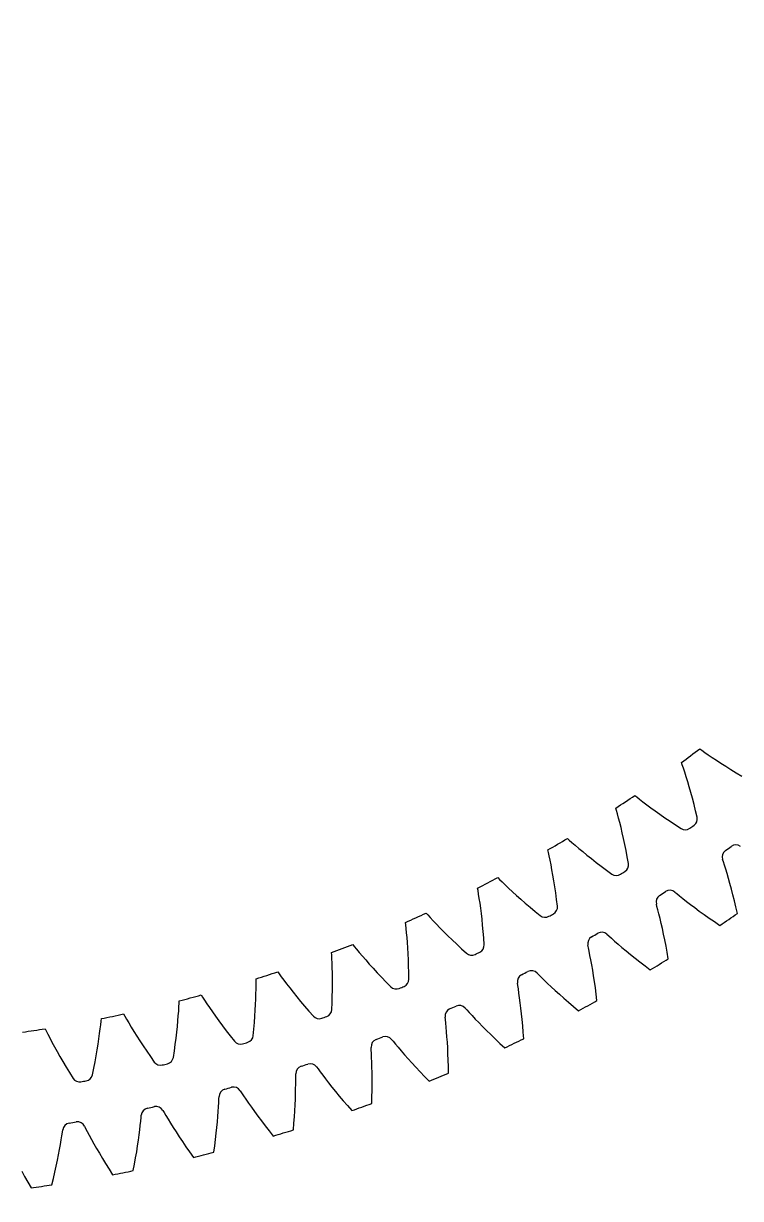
# Model space of a CAD drawing. Header units: millimetres. Extents: x -86 to 86, y -86 to 86.
# Drawn here: x -9.44 to 18.26, y -62.35 to -16.97 of the extents above; entities that cross this region are included whole.
import ezdxf

# ---------------------------------------------------------------- set-up
doc = ezdxf.new("R2010")
doc.units = ezdxf.units.MM

msp = doc.modelspace()

# ---------------------------------------------------------------- linework, layer by layer
at = {"layer": 'outer'}
msp.add_circle((0, 0), 85.663286, dxfattribs=at)
at = {"layer": 'thin_ring_external'}
for p, q in [((17.59789, -49.346066), (17.569661, -49.25555)), ((17.64021, -49.477655), (17.59789, -49.346066)), ((17.688534, -49.632193), (17.64021, -49.477655)), ((17.740629, -49.804194), (17.688534, -49.632193)), ((17.795203, -49.990788), (17.740629, -49.804194)), ((17.851365, -50.190172), (17.795203, -49.990788)), ((17.908447, -50.401104), (17.851365, -50.190172)), ((15.722867, -50.519614), (15.79703, -50.57869)), ((15.79703, -50.57869), (15.90438, -50.665769)), ((15.90438, -50.665769), (16.030949, -50.76675)), ((16.030949, -50.76675), (16.172434, -50.877568)), ((17.965918, -50.622667), (17.908447, -50.401104)), ((18.023337, -50.854155), (17.965918, -50.622667)), ((15.032467, -51.073816), (15.008897, -50.981976)), ((15.068013, -51.207394), (15.032467, -51.073816)), ((15.108383, -51.364198), (15.068013, -51.207394)), ((16.172434, -50.877568), (16.326624, -50.995977)), ((16.326624, -50.995977), (16.492163, -51.120497)), ((16.492163, -51.120497), (16.668133, -51.250055)), ((16.668133, -51.250055), (16.853873, -51.383822)), ((18.080331, -51.095006), (18.023337, -50.854155)), ((18.136574, -51.344762), (18.080331, -51.095006)), ((15.151628, -51.538635), (15.108383, -51.364198)), ((15.196603, -51.727771), (15.151628, -51.538635)), ((15.242511, -51.929764), (15.196603, -51.727771)), ((16.853873, -51.383822), (17.048884, -51.521133)), ((17.048884, -51.521133), (17.252777, -51.661437)), ((17.252777, -51.661437), (17.465243, -51.804264)), ((13.099969, -52.150093), (13.171018, -52.212879)), ((15.288748, -52.143335), (15.242511, -51.929764)), ((15.334831, -52.367543), (15.288748, -52.143335)), ((12.382171, -52.66832), (12.363321, -52.575397)), ((13.171018, -52.212879), (13.273781, -52.305325)), ((13.273781, -52.305325), (13.39503, -52.412638)), ((13.39503, -52.412638), (13.530671, -52.530536)), ((13.530671, -52.530536), (13.678614, -52.656663)), ((15.380356, -52.601661), (15.334831, -52.367543)), ((15.424977, -52.845109), (15.380356, -52.601661)), ((12.41085, -52.803539), (12.382171, -52.66832)), ((12.443161, -52.962199), (12.41085, -52.803539)), ((12.477443, -53.138617), (12.443161, -52.962199)), ((13.678614, -52.656663), (13.837579, -52.789473)), ((13.837579, -52.789473), (14.006705, -52.927847)), ((14.006705, -52.927847), (14.185372, -53.070924)), ((14.185372, -53.070924), (14.373117, -53.218014)), ((15.468394, -53.09741), (15.424977, -52.845109)), ((12.512701, -53.329803), (12.477443, -53.138617)), ((12.548235, -53.533877), (12.512701, -53.329803)), ((12.583508, -53.74953), (12.548235, -53.533877)), ((14.373117, -53.218014), (14.56958, -53.368545)), ((14.56958, -53.368545), (14.774476, -53.522034)), ((10.397238, -53.644519), (10.464988, -53.710851)), ((10.464988, -53.710851), (10.562898, -53.808424)), ((10.562898, -53.808424), (10.678508, -53.921787)), ((10.678508, -53.921787), (10.807953, -54.046457)), ((12.618082, -53.975799), (12.583508, -53.74953)), ((12.651593, -54.211936), (12.618082, -53.975799)), ((9.653916, -54.125419), (9.639835, -54.031654)), ((9.675653, -54.261926), (9.653916, -54.125419)), ((9.699821, -54.422029), (9.675653, -54.261926)), ((9.72505, -54.599967), (9.699821, -54.422029)), ((10.807953, -54.046457), (10.949263, -54.179974)), ((10.949263, -54.179974), (11.101239, -54.320728)), ((11.101239, -54.320728), (11.263079, -54.467557)), ((12.683726, -54.457344), (12.651593, -54.211936)), ((9.7505, -54.792704), (9.72505, -54.599967)), ((9.775568, -54.998325), (9.7505, -54.792704)), ((11.263079, -54.467557), (11.434207, -54.61957)), ((11.434207, -54.61957), (11.614197, -54.776054)), ((11.614197, -54.776054), (11.802718, -54.936421)), ((12.714203, -54.711534), (12.683726, -54.457344)), ((6.854819, -55.44131), (6.845545, -55.346949)), ((7.621727, -54.998993), (7.686002, -55.068697)), ((7.686002, -55.068697), (7.778801, -55.171142)), ((7.778801, -55.171142), (7.888473, -55.290261)), ((7.888473, -55.290261), (8.011383, -55.421377)), ((9.799782, -55.215499), (9.775568, -54.998325)), ((9.822758, -55.443238), (9.799782, -55.215499)), ((11.802718, -54.936421), (11.999509, -55.100172)), ((6.869558, -55.578749), (6.854819, -55.44131)), ((6.885519, -55.739877), (6.869558, -55.578749)), ((6.901629, -55.918872), (6.885519, -55.739877)), ((8.011383, -55.421377), (8.145691, -55.561936)), ((8.145691, -55.561936), (8.290282, -55.710266)), ((8.290282, -55.710266), (8.444413, -55.865167)), ((9.844168, -55.680778), (9.822758, -55.443238)), ((9.863729, -55.927506), (9.844168, -55.680778)), ((4.780676, -56.20998), (4.841308, -56.282875)), ((6.917205, -56.112657), (6.901629, -55.918872)), ((6.931741, -56.31929), (6.917205, -56.112657)), ((8.444413, -55.865167), (8.607557, -56.025719)), ((8.607557, -56.025719), (8.779321, -56.19119)), ((8.779321, -56.19119), (8.959408, -56.360974)), ((9.881187, -56.182921), (9.863729, -55.927506)), ((3.992183, -56.612562), (3.987739, -56.51785)), ((3.999885, -56.750574), (3.992183, -56.612562)), ((4.841308, -56.282875), (4.928755, -56.389925)), ((4.928755, -56.389925), (5.032201, -56.514488)), ((5.032201, -56.514488), (5.148256, -56.65171)), ((5.148256, -56.65171), (5.275212, -56.798943)), ((6.944835, -56.537417), (6.931741, -56.31929)), ((6.956153, -56.766032), (6.944835, -56.537417)), ((8.959408, -56.360974), (9.147581, -56.534559)), ((4.007598, -56.912307), (3.999885, -56.750574)), ((4.014548, -57.09189), (4.007598, -56.912307)), ((4.020209, -57.286218), (4.014548, -57.09189)), ((5.275212, -56.798943), (5.412041, -56.954462)), ((5.412041, -56.954462), (5.558062, -57.117031)), ((5.558062, -57.117031), (5.712794, -57.285704)), ((6.965406, -57.004355), (6.956153, -56.766032)), ((6.972342, -57.25176), (6.965406, -57.004355)), ((1.073477, -57.636117), (1.073875, -57.541303)), ((1.881497, -57.274322), (1.938328, -57.350218)), ((1.938328, -57.350218), (2.020195, -57.461593)), ((2.020195, -57.461593), (2.117146, -57.591276)), ((2.117146, -57.591276), (2.226043, -57.734244)), ((4.024175, -57.493324), (4.020209, -57.286218)), ((4.026114, -57.711834), (4.024175, -57.493324)), ((5.712794, -57.285704), (5.875886, -57.45973)), ((5.875886, -57.45973), (6.047068, -57.638487)), ((6.976737, -57.507733), (6.972342, -57.25176)), ((1.071338, -58.115963), (1.073567, -57.936259)), ((1.074122, -57.774343), (1.073477, -57.636117)), ((1.073567, -57.936259), (1.074122, -57.774343)), ((2.226043, -57.734244), (2.345315, -57.887767)), ((2.345315, -57.887767), (2.474025, -58.050071)), ((2.474025, -58.050071), (2.611554, -58.219883)), ((4.022816, -58.179214), (4.025744, -57.940729)), ((4.025744, -57.940729), (4.026114, -57.711834)), ((6.047068, -57.638487), (6.226133, -57.821455)), ((-1.900099, -58.647385), (-1.893685, -58.509307)), ((-1.893685, -58.509307), (-1.888447, -58.414636)), ((-1.068246, -58.189241), (-1.015365, -58.26794)), ((-1.015365, -58.26794), (-0.939291, -58.38335)), ((-0.939291, -58.38335), (-0.849088, -58.517814)), ((-0.849088, -58.517814), (-0.747633, -58.666157)), ((1.051234, -58.735689), (1.060455, -58.517364)), ((1.060455, -58.517364), (1.067068, -58.310326)), ((1.067068, -58.310326), (1.071338, -58.115963)), ((2.611554, -58.219883), (2.757473, -58.396237)), ((2.757473, -58.396237), (2.911466, -58.578363)), ((4.008429, -58.682514), (4.017111, -58.426651)), ((4.017111, -58.426651), (4.022816, -58.179214)), ((-4.060858, -58.952352), (-4.012064, -59.033649)), ((-1.934511, -59.182309), (-1.920323, -58.988417)), ((-1.920323, -58.988417), (-1.908921, -58.809062)), ((-1.908921, -58.809062), (-1.900099, -58.647385)), ((-0.747633, -58.666157), (-0.636356, -58.82557)), ((-0.636356, -58.82557), (-0.516101, -58.994233)), ((1.024076, -59.20229), (1.039177, -58.964266)), ((1.039177, -58.964266), (1.051234, -58.735689)), ((2.911466, -58.578363), (3.073297, -58.765628)), ((3.073297, -58.765628), (3.242786, -58.9575)), ((-4.932085, -59.528438), (-4.915019, -59.367423)), ((-4.915019, -59.367423), (-4.901563, -59.229853)), ((-4.901563, -59.229853), (-4.891497, -59.135573)), ((-4.012064, -59.033649), (-3.941982, -59.152792)), ((-3.941982, -59.152792), (-3.858763, -59.291687)), ((-3.858763, -59.291687), (-3.765015, -59.445016)), ((-3.765015, -59.445016), (-3.662022, -59.609903)), ((-1.972044, -59.606309), (-1.951688, -59.388739)), ((-1.951688, -59.388739), (-1.934511, -59.182309)), ((-0.516101, -58.994233), (-0.387422, -59.170847)), ((-0.387422, -59.170847), (-0.250699, -59.354421)), ((-0.250699, -59.354421), (-0.106206, -59.544173)), ((1.005743, -59.449113), (1.024076, -59.20229)), ((-7.962771, -59.932578), (-7.942308, -59.795875)), ((-7.942308, -59.795875), (-7.927442, -59.702232)), ((-7.08853, -59.561662), (-7.043951, -59.645345)), ((-7.043951, -59.645345), (-6.980045, -59.767911)), ((-6.980045, -59.767911), (-6.904026, -59.910874)), ((-5.004394, -60.105176), (-4.976699, -59.899892)), ((-4.976699, -59.899892), (-4.95263, -59.706978)), ((-4.95263, -59.706978), (-4.932085, -59.528438)), ((-3.662022, -59.609903), (-3.550536, -59.784487)), ((-3.550536, -59.784487), (-3.431043, -59.96744)), ((-2.022992, -60.070915), (-1.995757, -59.833972)), ((-1.995757, -59.833972), (-1.972044, -59.606309)), ((-0.106206, -59.544173), (0.045852, -59.739457)), ((0.045852, -59.739457), (0.205323, -59.939733)), ((0.984009, -59.704199), (1.005743, -59.449113)), ((-8.051559, -60.461204), (-8.017671, -60.26977)), ((-8.017671, -60.26977), (-7.988036, -60.092512)), ((-7.988036, -60.092512), (-7.962771, -59.932578)), ((-6.904026, -59.910874), (-6.818229, -60.06879)), ((-6.818229, -60.06879), (-6.72379, -60.238721)), ((-6.72379, -60.238721), (-6.621364, -60.418769)), ((-5.07114, -60.547578), (-5.035833, -60.321422)), ((-5.035833, -60.321422), (-5.004394, -60.105176)), ((-3.431043, -59.96744), (-3.303871, -60.157757)), ((-3.303871, -60.157757), (-3.169256, -60.354638)), ((-3.169256, -60.354638), (-3.027367, -60.557432)), ((-2.088635, -60.570123), (-2.053903, -60.31648)), ((-2.053903, -60.31648), (-2.022992, -60.070915)), ((-8.132139, -60.879164), (-8.0897, -60.664806)), ((-8.0897, -60.664806), (-8.051559, -60.461204)), ((-6.621364, -60.418769), (-6.511368, -60.607585)), ((-6.511368, -60.607585), (-6.39408, -60.804147)), ((-6.39408, -60.804147), (-6.269693, -61.007645)), ((-5.153847, -61.026487), (-5.110438, -60.782821)), ((-5.110438, -60.782821), (-5.07114, -60.547578)), ((-3.027367, -60.557432), (-2.878331, -60.765589)), ((-8.230206, -61.336151), (-8.178948, -61.103222)), ((-8.178948, -61.103222), (-8.132139, -60.879164)), ((-6.269693, -61.007645), (-6.138344, -61.217419)), ((-6.138344, -61.217419), (-6.000131, -61.432915)), ((-5.201484, -61.278026), (-5.153847, -61.026487)), ((-9.513263, -61.291906), (-9.399429, -61.50149)), ((-9.399429, -61.50149), (-9.278963, -61.717697)), ((-8.346419, -61.826062), (-8.286001, -61.577283)), ((-8.286001, -61.577283), (-8.230206, -61.336151)), ((-9.278963, -61.717697), (-9.151933, -61.939969))]:
    msp.add_line(p, q, dxfattribs=at)
for centre, radius, start, end in [((17.853172, -49.157459), 0.3, 125.723018, 199.084978), ((-17.5, 0), 60.25, 305.723018, 305.984299), ((18.076972, -48.99573), 0.3, 52.622339, 125.984299), ((15.297047, -50.89849), 0.3, 122.796189, 196.158149), ((-17.5, 0), 60.25, 302.796189, 303.05747), ((15.528813, -50.748399), 0.3, 49.69551, 123.05747), ((-17.5, 0), 62.5, 304.017348, 304.76314), ((-17.5, 0), 60.25, 299.86936, 300.13064), ((12.894485, -52.368672), 0.3, 46.76868, 120.13064), ((12.655358, -52.506732), 0.3, 119.86936, 193.23132), ((-17.5, 0), 62.5, 301.090518, 301.836311), ((9.934997, -53.97799), 0.3, 116.94253, 190.30449), ((-17.5, 0), 60.25, 296.94253, 297.203811), ((10.180862, -53.85232), 0.3, 43.841851, 117.203811), ((7.395022, -55.195474), 0.3, 40.915022, 114.276982), ((-17.5, 0), 62.5, 298.163689, 298.909482), ((7.143061, -55.308426), 0.3, 114.015701, 187.377661), ((-17.5, 0), 60.25, 294.015701, 294.276982), ((4.286835, -56.494569), 0.3, 111.088872, 184.450832), ((-17.5, 0), 60.25, 291.088872, 291.350153), ((4.544234, -56.394629), 0.3, 37.988193, 111.350153), ((-17.5, 0), 62.5, 295.23686, 295.982652), ((-17.5, 0), 60.25, 288.162042, 288.423323), ((1.635936, -57.446658), 0.3, 35.061363, 108.423323), ((1.373769, -57.533324), 0.3, 108.162042, 181.524003), ((-17.5, 0), 62.5, 292.310031, 293.055823), ((-17.5, 0), 60.25, 285.235213, 285.496494), ((-1.322287, -58.348814), 0.3, 32.134534, 105.496494), ((-1.588537, -58.421981), 0.3, 105.235213, 178.597173), ((-4.592353, -59.158221), 0.3, 102.308384, 175.670344), ((-17.5, 0), 60.25, 282.308384, 282.569665), ((-4.322715, -59.098745), 0.3, 29.207705, 102.569665), ((-17.5, 0), 62.5, 289.383201, 290.128994), ((-7.629845, -59.740125), 0.3, 99.381555, 172.743515), ((-17.5, 0), 60.25, 279.381555, 279.642836), ((-7.357521, -59.694494), 0.3, 26.280875, 99.642836), ((-17.5, 0), 62.5, 286.456372, 287.202165), ((-17.5, 0), 62.5, 283.529543, 284.275335), ((-17.5, 0), 62.5, 280.602714, 281.348506), ((-17.5, 0), 62.5, 277.675884, 278.421677)]:
    msp.add_arc(centre, radius, start, end, dxfattribs=at)
at = {"layer": 'thin_ring_internal'}
for p, q in [((16.681822, -44.987254), (16.759709, -45.043038)), ((16.759709, -45.043038), (16.874399, -45.123973)), ((16.874399, -45.123973), (17.009604, -45.217609)), ((17.009604, -45.217609), (17.160714, -45.320095)), ((17.160714, -45.320095), (17.325359, -45.429285)), ((16.009802, -45.603686), (15.978333, -45.513198)), ((16.05498, -45.736588), (16.009802, -45.603686)), ((16.106538, -45.892761), (16.05498, -45.736588)), ((17.325359, -45.429285), (17.502081, -45.543758)), ((17.502081, -45.543758), (17.689888, -45.662475)), ((17.689888, -45.662475), (17.888066, -45.784629)), ((17.888066, -45.784629), (18.096072, -45.909571)), ((16.162084, -46.066692), (16.106538, -45.892761)), ((16.220232, -46.255503), (16.162084, -46.066692)), ((16.280029, -46.457392), (16.220232, -46.255503)), ((18.096072, -45.909571), (18.313481, -46.036757)), ((16.340759, -46.671114), (16.280029, -46.457392)), ((16.401854, -46.895755), (16.340759, -46.671114)), ((14.174097, -46.786767), (14.248822, -46.846721)), ((14.248822, -46.846721), (14.358921, -46.933798)), ((14.358921, -46.933798), (14.488811, -47.034678)), ((14.488811, -47.034678), (14.634098, -47.145262)), ((14.634098, -47.145262), (14.792535, -47.263282)), ((16.462841, -47.130611), (16.401854, -46.895755)), ((16.52332, -47.375122), (16.462841, -47.130611)), ((13.469417, -47.36558), (13.442937, -47.273509)), ((13.50727, -47.500752), (13.469417, -47.36558)), ((13.550223, -47.659506), (13.50727, -47.500752)), ((14.792535, -47.263282), (14.962742, -47.387234)), ((14.962742, -47.387234), (15.143786, -47.51603)), ((15.143786, -47.51603), (15.334997, -47.648824)), ((15.334997, -47.648824), (15.53587, -47.784938)), ((16.5837, -47.628288), (16.52332, -47.375122)), ((13.596188, -47.836212), (13.550223, -47.659506)), ((13.643938, -48.027916), (13.596188, -47.836212)), ((13.692621, -48.232769), (13.643938, -48.027916)), ((15.53587, -47.784938), (15.746009, -47.923807)), ((15.746009, -47.923807), (15.964338, -48.065481)), ((11.571844, -48.44665), (11.643184, -48.510595)), ((11.643184, -48.510595), (11.748364, -48.603554)), ((13.741589, -48.449489), (13.692621, -48.232769)), ((13.790325, -48.677131), (13.741589, -48.449489)), ((10.836607, -48.986117), (10.815195, -48.892737)), ((10.867023, -49.123154), (10.836607, -48.986117)), ((11.748364, -48.603554), (11.87255, -48.711377)), ((11.87255, -48.711377), (12.011582, -48.82973)), ((12.011582, -48.82973), (12.163337, -48.956225)), ((12.163337, -48.956225), (12.326521, -49.089288)), ((13.838396, -48.914967), (13.790325, -48.677131)), ((13.885432, -49.162415), (13.838396, -48.914967)), ((10.901242, -49.284017), (10.867023, -49.123154)), ((10.937488, -49.462969), (10.901242, -49.284017)), ((10.974698, -49.656995), (10.937488, -49.462969)), ((12.326521, -49.089288), (12.500262, -49.227778)), ((12.500262, -49.227778), (12.683936, -49.370816)), ((12.683936, -49.370816), (12.877076, -49.517697)), ((13.931897, -49.418501), (13.885432, -49.162415)), ((11.012121, -49.864201), (10.974698, -49.656995)), ((11.049182, -50.083271), (11.012121, -49.864201)), ((12.877076, -49.517697), (13.079318, -49.667834)), ((13.079318, -49.667834), (13.289584, -49.821219)), ((8.11923, -50.46046), (8.102949, -50.36605)), ((8.88283, -49.961948), (8.950571, -50.029694)), ((8.950571, -50.029694), (9.050517, -50.128258)), ((9.050517, -50.128258), (9.16863, -50.242702)), ((9.16863, -50.242702), (9.300992, -50.368471)), ((9.300992, -50.368471), (9.445613, -50.503065)), ((11.085414, -50.313235), (11.049182, -50.083271)), ((11.120425, -50.553341), (11.085414, -50.313235)), ((8.142117, -50.598953), (8.11923, -50.46046)), ((8.1675, -50.761446), (8.142117, -50.598953)), ((8.19392, -50.94211), (8.1675, -50.761446)), ((9.445613, -50.503065), (9.601287, -50.64484)), ((9.601287, -50.64484), (9.767206, -50.792611)), ((9.767206, -50.792611), (9.942794, -50.945466)), ((11.153878, -50.802989), (11.120425, -50.553341)), ((11.186289, -51.06123), (11.153878, -50.802989)), ((8.220479, -51.137878), (8.19392, -50.94211)), ((8.246531, -51.346818), (8.220479, -51.137878)), ((9.942794, -50.945466), (10.127625, -51.102675)), ((10.127625, -51.102675), (10.321367, -51.263632)), ((10.321367, -51.263632), (10.522943, -51.428271)), ((5.325395, -51.784209), (5.314294, -51.689051)), ((6.115079, -51.328141), (6.179019, -51.399485)), ((6.179019, -51.399485), (6.273434, -51.50336)), ((6.273434, -51.50336), (6.385121, -51.624083)), ((6.385121, -51.624083), (6.510417, -51.756893)), ((8.271573, -51.567585), (8.246531, -51.346818)), ((8.295193, -51.799185), (8.271573, -51.567585)), ((5.340684, -51.923746), (5.325395, -51.784209)), ((5.357156, -52.087381), (5.340684, -51.923746)), ((5.373671, -52.269219), (5.357156, -52.087381)), ((6.510417, -51.756893), (6.647472, -51.899183)), ((6.647472, -51.899183), (6.795171, -52.049248)), ((6.795171, -52.049248), (6.952773, -52.205859)), ((8.317039, -52.040844), (8.295193, -51.799185)), ((8.33681, -52.291947), (8.317039, -52.040844)), ((3.276851, -52.54115), (3.3368, -52.615879)), ((3.3368, -52.615879), (3.425401, -52.724755)), ((5.389499, -52.466145), (5.373671, -52.269219)), ((5.404103, -52.676196), (5.389499, -52.466145)), ((6.952773, -52.205859), (7.119752, -52.368075)), ((7.119752, -52.368075), (7.295722, -52.535143)), ((7.295722, -52.535143), (7.480385, -52.70644)), ((8.35507, -52.551573), (8.33681, -52.291947)), ((2.46344, -52.953414), (2.457552, -52.857792)), ((2.471087, -53.093577), (2.46344, -52.953414)), ((2.478598, -53.257868), (2.471087, -53.093577)), ((3.425401, -52.724755), (3.530329, -52.851397)), ((3.530329, -52.851397), (3.648185, -52.990851)), ((3.648185, -52.990851), (3.777266, -53.140414)), ((5.417051, -52.898002), (5.404103, -52.676196)), ((5.427988, -53.130545), (5.417051, -52.898002)), ((7.480385, -52.70644), (7.672669, -52.881841)), ((2.485158, -53.440336), (2.478598, -53.257868)), ((2.490209, -53.637833), (2.485158, -53.440336)), ((3.777266, -53.140414), (3.916549, -53.298321)), ((3.916549, -53.298321), (4.065364, -53.463305)), ((4.065364, -53.463305), (4.223235, -53.634397)), ((5.436606, -53.373038), (5.427988, -53.130545)), ((5.442634, -53.624845), (5.436606, -53.373038)), ((-0.458094, -53.964585), (-0.458751, -53.868784)), ((-0.458113, -54.104956), (-0.458094, -53.964585)), ((0.376617, -53.597356), (0.432395, -53.675247)), ((0.432395, -53.675247), (0.514919, -53.788799)), ((0.514919, -53.788799), (0.612775, -53.920982)), ((0.612775, -53.920982), (0.722839, -54.066664)), ((2.493319, -53.848368), (2.490209, -53.637833)), ((2.494136, -54.07055), (2.493319, -53.848368)), ((4.223235, -53.634397), (4.389819, -53.810825)), ((4.389819, -53.810825), (4.564852, -53.991951)), ((4.564852, -53.991951), (4.747271, -54.177591)), ((5.446689, -53.88508), (5.442634, -53.624845)), ((-0.468741, -54.649445), (-0.462999, -54.451966)), ((-0.462999, -54.451966), (-0.459584, -54.269413)), ((-0.459584, -54.269413), (-0.458113, -54.104956)), ((0.722839, -54.066664), (0.843559, -54.223052)), ((0.843559, -54.223052), (0.974012, -54.38833)), ((0.974012, -54.38833), (1.113595, -54.561194)), ((2.48772, -54.545945), (2.492358, -54.303344)), ((2.492358, -54.303344), (2.494136, -54.07055)), ((-3.438172, -54.954865), (-3.430487, -54.814704)), ((-3.430487, -54.814704), (-3.425912, -54.71901)), ((-2.576968, -54.493606), (-2.525526, -54.574427)), ((-2.525526, -54.574427), (-2.449327, -54.692316)), ((-2.449327, -54.692316), (-2.358836, -54.829646)), ((-2.358836, -54.829646), (-2.256891, -54.981121)), ((-0.488449, -55.08173), (-0.477132, -54.859835)), ((-0.477132, -54.859835), (-0.468741, -54.649445)), ((1.113595, -54.561194), (1.261888, -54.740653)), ((1.261888, -54.740653), (1.418588, -54.925914)), ((2.469826, -55.057774), (2.479988, -54.797705)), ((2.479988, -54.797705), (2.48772, -54.545945)), ((-5.575089, -55.227226), (-5.528138, -55.310736)), ((-5.528138, -55.310736), (-5.45849, -55.43261)), ((-3.478518, -55.497961), (-3.462, -55.30109)), ((-3.462, -55.30109), (-3.448622, -55.118996)), ((-3.448622, -55.118996), (-3.438172, -54.954865)), ((-2.256891, -54.981121), (-2.144891, -55.143868)), ((-2.144891, -55.143868), (-2.023659, -55.316023)), ((-2.023659, -55.316023), (-1.893724, -55.496252)), ((-0.520817, -55.556065), (-0.502938, -55.314079)), ((-0.502938, -55.314079), (-0.488449, -55.08173)), ((1.418588, -54.925914), (1.583469, -55.116328)), ((1.583469, -55.116328), (1.755478, -55.311653)), ((-8.608799, -55.796026), (-8.566478, -55.881975)), ((-6.502897, -55.985175), (-6.479595, -55.804082)), ((-6.479595, -55.804082), (-6.460197, -55.640767)), ((-6.460197, -55.640767), (-6.44487, -55.501235)), ((-6.44487, -55.501235), (-6.435076, -55.405933)), ((-5.45849, -55.43261), (-5.375633, -55.574676)), ((-5.375633, -55.574676), (-5.282113, -55.731493)), ((-5.282113, -55.731493), (-5.179167, -55.900113)), ((-3.521804, -55.928525), (-3.498386, -55.707579)), ((-3.498386, -55.707579), (-3.478518, -55.497961)), ((-1.893724, -55.496252), (-1.755453, -55.683541)), ((-1.755453, -55.683541), (-1.609103, -55.877083)), ((-0.566635, -56.066153), (-0.542285, -55.807028)), ((-0.542285, -55.807028), (-0.520817, -55.556065)), ((-8.566478, -55.881975), (-8.50359, -56.007471)), ((-8.50359, -56.007471), (-8.428615, -56.15385)), ((-8.428615, -56.15385), (-8.343797, -56.315539)), ((-6.561426, -56.38907), (-6.530141, -56.180849)), ((-6.530141, -56.180849), (-6.502897, -55.985175)), ((-5.179167, -55.900113), (-5.067517, -56.078632)), ((-5.067517, -56.078632), (-4.947619, -56.265687)), ((-4.947619, -56.265687), (-4.819781, -56.460247)), ((-3.580026, -56.400384), (-3.548959, -56.159736)), ((-3.548959, -56.159736), (-3.521804, -55.928525)), ((-1.609103, -55.877083), (-1.454867, -56.076217)), ((-1.454867, -56.076217), (-1.293781, -56.280644)), ((-8.343797, -56.315539), (-8.250214, -56.48953)), ((-8.250214, -56.48953), (-8.148479, -56.67388)), ((-8.148479, -56.67388), (-8.038974, -56.867204)), ((-6.636616, -56.83779), (-6.596875, -56.608407)), ((-6.596875, -56.608407), (-6.561426, -56.38907)), ((-4.819781, -56.460247), (-4.684219, -56.661493)), ((-4.684219, -56.661493), (-4.541088, -56.868753)), ((-3.653631, -56.907209), (-3.615168, -56.6498)), ((-3.615168, -56.6498), (-3.580026, -56.400384)), ((-8.038974, -56.867204), (-7.921952, -57.068454)), ((-7.921952, -57.068454), (-7.797583, -57.276803)), ((-6.729488, -57.323508), (-6.680778, -57.076383)), ((-6.680778, -57.076383), (-6.636616, -56.83779)), ((-4.541088, -56.868753), (-4.391406, -57.081671)), ((-7.797583, -57.276803), (-7.665983, -57.491569)), ((-7.665983, -57.491569), (-7.528151, -57.712344)), ((-6.781951, -57.578432), (-6.729488, -57.323508))]:
    msp.add_line(p, q, dxfattribs=at)
for centre, radius, start, end in [((-17.5, 0), 56.5, 306.337239, 307.227978), ((-17.5, 0), 56.5, 303.206805, 304.097543), ((16.290692, -47.692679), 0.3, 305.317915, 12.394261), ((16.123134, -47.810954), 0.3, 238.040521, 305.116868), ((-17.5, 0), 58.75, 305.116868, 305.317915), ((-17.5, 0), 56.5, 300.07637, 300.967108), ((13.63581, -49.466795), 0.3, 302.18748, 9.263826), ((13.462043, -49.575744), 0.3, 234.910087, 301.986433), ((-17.5, 0), 58.75, 301.986433, 302.18748), ((-17.5, 0), 56.5, 296.945935, 297.836674), ((10.888006, -51.093283), 0.3, 299.057045, 6.133392), ((-17.5, 0), 56.5, 293.8155, 294.706239), ((10.708549, -51.19258), 0.3, 231.779652, 298.855998), ((-17.5, 0), 58.75, 298.855998, 299.057045), ((-17.5, 0), 56.5, 290.685066, 291.575804), ((8.055482, -52.567289), 0.3, 295.926611, 3.002957), ((7.87087, -52.656638), 0.3, 228.649217, 295.725563), ((-17.5, 0), 58.75, 295.725563, 295.926611), ((-17.5, 0), 56.5, 287.554631, 288.445369), ((5.14669, -53.884413), 0.3, 292.796176, 359.872522), ((4.957474, -53.963547), 0.3, 225.518782, 292.595129), ((-17.5, 0), 58.75, 292.595129, 292.796176), ((-17.5, 0), 56.5, 284.424196, 285.314934), ((-17.5, 0), 56.5, 281.293761, 282.1845), ((1.977056, -55.109408), 0.3, 222.388347, 289.464694), ((-17.5, 0), 58.75, 289.464694, 289.665741), ((2.170311, -55.040725), 0.3, 289.665741, 356.742087), ((-17.5, 0), 56.5, 278.163326, 279.054065), ((-0.864772, -56.032773), 0.3, 286.535306, 353.611653), ((-1.061489, -56.0908), 0.3, 219.257913, 286.334259), ((-17.5, 0), 58.75, 286.334259, 286.535306), ((-4.149093, -56.904796), 0.3, 216.127478, 283.203824), ((-17.5, 0), 58.75, 283.203824, 283.404871), ((-3.949501, -56.857598), 0.3, 283.404871, 350.481218), ((-7.07467, -57.512738), 0.3, 280.274437, 347.350783), ((-7.276542, -57.548965), 0.3, 212.997043, 280.073389), ((-17.5, 0), 58.75, 280.073389, 280.274437)]:
    msp.add_arc(centre, radius, start, end, dxfattribs=at)

doc.saveas('drawing.dxf')
